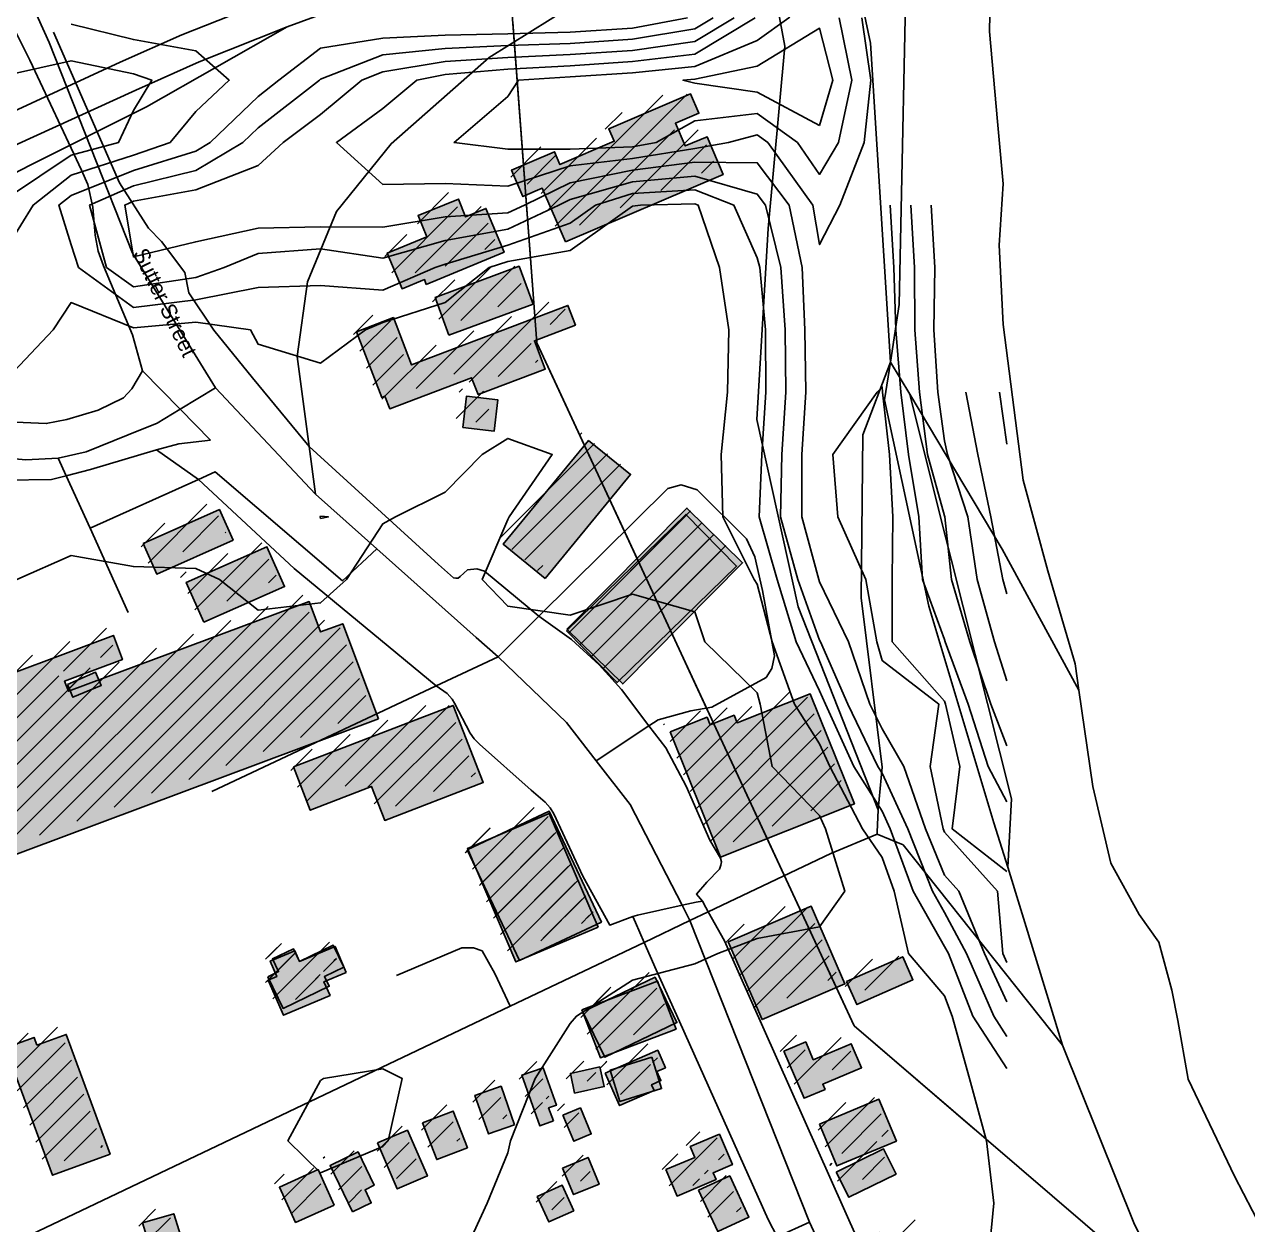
# Model space of a CAD drawing. Extents: x 6576311 to 6728256, y 2029764 to 2237541.
# Drawn here: x 6671656 to 6672833, y 2177105 to 2178259 of the extents above; entities that cross this region are included whole.
import ezdxf

# ---------------------------------------------------------------- set-up
doc = ezdxf.new("R2010")
doc.units = 21
for name, color, linetype in [('BUILDINGS', 9, 'Continuous'), ('CL_LOCAL', 4, 'Continuous'), ('CL_MAJOR', 2, 'Continuous'), ('CL_TRAIL', 6, 'Continuous'), ('CONTOUR_INDEX', 150, 'Continuous'), ('CONTOUR_MAJOR', 92, 'Continuous'), ('PLSS_QQ', 8, 'Continuous'), ('PLSS_QQ_3D', 7, 'Continuous'), ('ROAD_LABELS', 3, 'Continuous')]:
    doc.layers.add(name, color=color, linetype=linetype)

msp = doc.modelspace()

# ---------------------------------------------------------------- hatches: boundary and pattern name
at = {"layer": 'BUILDINGS_HATCH'}
for points in [[(6672176.9, 2178049.9), (6672328.3, 2178114.6), (6672312.9, 2178151), (6672291.9, 2178142.2), (6672282.5, 2178164), (6672305.1, 2178173.5), (6672297.1, 2178192.1), (6672218.4, 2178158.6), (6672223.6, 2178146.6), (6672171.5, 2178124.2), (6672166.3, 2178136.5), (6672125, 2178118.9), (6672135.9, 2178093.4), (6672154.5, 2178101.5)], [(6672042.9, 2178008.9), (6672117.7, 2178039.8), (6672100.2, 2178082), (6672080.6, 2178073.9), (6672073.8, 2178091), (6672035, 2178075.1), (6672043.3, 2178054.8), (6672005.3, 2178039), (6672019.7, 2178004.8), (6672041.2, 2178013.6)], [(6672064.7, 2177960.2), (6672145.7, 2177990), (6672132.2, 2178026.4), (6672051.5, 2177996.5)], [(6671975.9, 2177963.4), (6672000, 2177900.2), (6672003.1, 2177901.6), (6672007.7, 2177889.3), (6672086.4, 2177919.1), (6672092.7, 2177903.1), (6672157.3, 2177927.4), (6672146.9, 2177954.7), (6672186.3, 2177969.8), (6672179.1, 2177988.7), (6672028.8, 2177931.6), (6672011.3, 2177977.1)], [(6672078.1, 2177871.4), (6672108.2, 2177867.9), (6672111.7, 2177898.1), (6672081.7, 2177901.6)], [(6672157.3, 2177726), (6672239.4, 2177826.2), (6672199, 2177858.8), (6672116.9, 2177759)], [(6672178.2, 2177677.4), (6672231.8, 2177624.8), (6672347.1, 2177741.2), (6672293.5, 2177793.8)], [(6671770.6, 2177759.7), (6671783.7, 2177730.3), (6671857.1, 2177763), (6671843.9, 2177792.4)], [(6672177.6, 2177675.9), (6672226.4, 2177626.2), (6672341.3, 2177738.1), (6672292.6, 2177787.8)], [(6671829, 2177684.2), (6671906.6, 2177718.4), (6671889.7, 2177756.6), (6671812.1, 2177722.4)], [(6671997.1, 2177591.3), (6671962.6, 2177682.6), (6671941.1, 2177674.8), (6671930.2, 2177703.9), (6671698.9, 2177617.7), (6671695.1, 2177627.5), (6671750.6, 2177648.2), (6671742, 2177671.4), (6671594.5, 2177616.2), (6671610.3, 2177574.4), (6671614.5, 2177575.8), (6671646.4, 2177491.1), (6671607.3, 2177476.4), (6671617.6, 2177449.5)], [(6671697.7, 2177624.3), (6671702.9, 2177611.9), (6671730.3, 2177623.3), (6671724.9, 2177636)], [(6672277.5, 2177578.5), (6672325.8, 2177458), (6672454.6, 2177509.3), (6672412.1, 2177615.3), (6672341.8, 2177587.4), (6672338.9, 2177594.6), (6672315.9, 2177585.4), (6672313, 2177592.6)], [(6671915.3, 2177545.1), (6671931.3, 2177503.3), (6671990.2, 2177526.1), (6672002.9, 2177493.4), (6672097.7, 2177529.8), (6672068.8, 2177604)], [(6672082.3, 2177465.3), (6672132.4, 2177358.8), (6672211.4, 2177395.7), (6672161.2, 2177502.2)], [(6672208.1, 2177390.8), (6672161.1, 2177500.2), (6672082.4, 2177466.4), (6672129.1, 2177357.3)], [(6672333.3, 2177376.7), (6672365.9, 2177301.9), (6672445.5, 2177336.2), (6672413, 2177411.1)], [(6671890.5, 2177343), (6671905.2, 2177312.6), (6671949.5, 2177333.9), (6671944.9, 2177343.3), (6671963.7, 2177352.4), (6671953.5, 2177373.4), (6671921, 2177357.8), (6671915.1, 2177370.1), (6671894.9, 2177360.3), (6671900.9, 2177348.1)], [(6671965.8, 2177347.2), (6671955.2, 2177372.2), (6671920.9, 2177357.9), (6671916.6, 2177368.1), (6671892.8, 2177358.1), (6671899.1, 2177343.2), (6671890.9, 2177339.9), (6671905.5, 2177306.1), (6671950.3, 2177325.2), (6671944.5, 2177338.3)], [(6672447.1, 2177338.5), (6672457, 2177316.3), (6672510.9, 2177340.2), (6672501.1, 2177362.4)], [(6672192.5, 2177311.4), (6672210.3, 2177265.2), (6672283.1, 2177292.8), (6672265.3, 2177339)], [(6672193.4, 2177309.3), (6672214.5, 2177265.7), (6672283.9, 2177299), (6672262.9, 2177342.6)], [(6671668.3, 2177277.4), (6671665.7, 2177284.7), (6671638.2, 2177274.7), (6671683.3, 2177152.2), (6671738.8, 2177172.5), (6671696.6, 2177287.7)], [(6672386.9, 2177271.5), (6672406.2, 2177226.2), (6672426.4, 2177234.7), (6672424.2, 2177239.7), (6672461.6, 2177255.5), (6672451.6, 2177278.7), (6672415.1, 2177263.2), (6672407.8, 2177280.4)], [(6672215.1, 2177250.4), (6672228.8, 2177219.2), (6672262, 2177233.7), (6672259.6, 2177239.3), (6672268.6, 2177243.2), (6672264.7, 2177252.1), (6672272.9, 2177255.6), (6672265.5, 2177272.4)], [(6672259.9, 2177265.7), (6672219.7, 2177253.2), (6672228.9, 2177223), (6672269.2, 2177235.6)], [(6672165.2, 2177204.5), (6672160.6, 2177216.9), (6672168, 2177219.5), (6672155.3, 2177255.5), (6672134.9, 2177248.5), (6672152.2, 2177199.7)], [(6672185.5, 2177231.2), (6672214.1, 2177237.5), (6672209.8, 2177256.4), (6672181.5, 2177250.1)], [(6672127.8, 2177200.7), (6672114.9, 2177237.8), (6672089.6, 2177229), (6672102.6, 2177191.9)], [(6672174.2, 2177210), (6672184.8, 2177184.9), (6672201.6, 2177191.9), (6672191.2, 2177217)], [(6672421, 2177201.2), (6672437.9, 2177161.1), (6672495.1, 2177185.1), (6672478.2, 2177225.2)], [(6672039.3, 2177202.5), (6672053, 2177167.3), (6672082.5, 2177178.7), (6672068.7, 2177213.9)], [(6671996, 2177183.4), (6672014.9, 2177139), (6672044, 2177151.6), (6672024.8, 2177195.5)], [(6672273.3, 2177157.6), (6672284.1, 2177132.2), (6672321.6, 2177148), (6672318.8, 2177154.6), (6672337.3, 2177162.4), (6672324.8, 2177191.6), (6672296.8, 2177179.7), (6672301.2, 2177169.4)], [(6671971.9, 2177117), (6671990, 2177125.5), (6671984, 2177138.2), (6671992.7, 2177142.6), (6671977.3, 2177174.6), (6671950.4, 2177161.7)], [(6672437.2, 2177155.1), (6672449.2, 2177131), (6672494.7, 2177153.3), (6672482.7, 2177177.5)], [(6672173.9, 2177159), (6672184.5, 2177133.6), (6672209.1, 2177143.5), (6672198.5, 2177169.3)], [(6671954.2, 2177123.5), (6671938.8, 2177157.7), (6671901.7, 2177140.7), (6671917.2, 2177106.9)], [(6672304.8, 2177137.8), (6672323.2, 2177098.1), (6672353.2, 2177111.9), (6672334.8, 2177151.6)], [(6672184.9, 2177117.9), (6672173.7, 2177142.6), (6672149.6, 2177131.6), (6672160.8, 2177107.3)], [(6671814.7, 2177067.9), (6671800, 2177115.2), (6671770, 2177106.3), (6671784.6, 2177058.7)]]:
    msp.add_hatch(color=251, dxfattribs=at).paths.add_polyline_path(points)
at = {"layer": 'BUILDINGS_SHADOW'}
h = msp.add_hatch(dxfattribs=at)
h.set_pattern_fill('ANSI31', scale=5)
h.paths.add_polyline_path([(6672170.1, 2178057.3), (6672321.6, 2178122), (6672306.1, 2178158.4), (6672285.2, 2178149.5), (6672275.7, 2178171.4), (6672298.4, 2178180.9), (6672290.3, 2178199.5), (6672211.6, 2178166), (6672216.8, 2178154), (6672164.7, 2178131.5), (6672159.6, 2178143.9), (6672118.2, 2178126.2), (6672129.1, 2178100.8), (6672147.8, 2178108.9)])
h = msp.add_hatch(dxfattribs=at)
h.set_pattern_fill('ANSI31', scale=5)
h.paths.add_polyline_path([(6672036.2, 2178016.3), (6672110.9, 2178047.2), (6672093.4, 2178089.4), (6672073.9, 2178081.3), (6672067, 2178098.3), (6672028.2, 2178082.5), (6672036.5, 2178062.2), (6671998.6, 2178046.3), (6672012.9, 2178012.2), (6672034.4, 2178021)])
h = msp.add_hatch(dxfattribs=at)
h.set_pattern_fill('ANSI31', scale=5)
h.paths.add_polyline_path([(6672057.9, 2177967.6), (6672138.9, 2177997.4), (6672125.4, 2178033.8), (6672044.7, 2178003.9)])
h = msp.add_hatch(dxfattribs=at)
h.set_pattern_fill('ANSI31', scale=5)
h.paths.add_polyline_path([(6671969.1, 2177970.8), (6671993.2, 2177907.6), (6671996.3, 2177909), (6672000.9, 2177896.7), (6672079.7, 2177926.5), (6672086, 2177910.5), (6672150.5, 2177934.8), (6672140.2, 2177962.1), (6672179.6, 2177977.2), (6672172.4, 2177996.1), (6672022, 2177939), (6672004.5, 2177984.4)])
h = msp.add_hatch(dxfattribs=at)
h.set_pattern_fill('ANSI31', scale=5)
h.paths.add_polyline_path([(6672071.4, 2177878.7), (6672101.4, 2177875.2), (6672105, 2177905.5), (6672074.9, 2177909)])
h = msp.add_hatch(dxfattribs=at)
h.set_pattern_fill('ANSI31', scale=5)
h.paths.add_polyline_path([(6672150.5, 2177733.4), (6672232.6, 2177833.6), (6672192.2, 2177866.2), (6672110.1, 2177766.4)])
h = msp.add_hatch(dxfattribs=at)
h.set_pattern_fill('ANSI31', scale=5)
h.paths.add_polyline_path([(6671763.8, 2177767.1), (6671777, 2177737.6), (6671850.3, 2177770.4), (6671837.1, 2177799.8)])
h = msp.add_hatch(dxfattribs=at)
h.set_pattern_fill('ANSI31', scale=5)
h.paths.add_polyline_path([(6672170.9, 2177683.2), (6672219.6, 2177633.5), (6672334.6, 2177745.5), (6672285.8, 2177795.2)])
h = msp.add_hatch(dxfattribs=at)
h.set_pattern_fill('ANSI31', scale=5)
h.paths.add_polyline_path([(6672171.5, 2177684.8), (6672225.1, 2177632.2), (6672340.3, 2177748.6), (6672286.8, 2177801.2)])
h = msp.add_hatch(dxfattribs=at)
h.set_pattern_fill('ANSI31', scale=5)
h.paths.add_polyline_path([(6671822.3, 2177691.6), (6671899.9, 2177725.8), (6671883, 2177763.9), (6671805.4, 2177729.7)])
h = msp.add_hatch(dxfattribs=at)
h.set_pattern_fill('ANSI31', scale=5)
h.paths.add_polyline_path([(6671990.3, 2177598.7), (6671955.9, 2177690), (6671934.4, 2177682.2), (6671923.5, 2177711.3), (6671692.1, 2177625.1), (6671688.4, 2177634.9), (6671743.9, 2177655.5), (6671735.3, 2177678.8), (6671587.7, 2177623.6), (6671603.5, 2177581.7), (6671607.8, 2177583.2), (6671639.6, 2177498.5), (6671600.5, 2177483.8), (6671610.9, 2177456.9)])
h = msp.add_hatch(dxfattribs=at)
h.set_pattern_fill('ANSI31', scale=5)
h.paths.add_polyline_path([(6671690.9, 2177631.6), (6671696.1, 2177619.3), (6671723.6, 2177630.7), (6671718.1, 2177643.4)])
h = msp.add_hatch(dxfattribs=at)
h.set_pattern_fill('ANSI31', scale=5)
h.paths.add_polyline_path([(6672270.7, 2177585.9), (6672319.1, 2177465.4), (6672447.9, 2177516.7), (6672405.3, 2177622.7), (6672335, 2177594.7), (6672332.1, 2177601.9), (6672309.1, 2177592.8), (6672306.2, 2177600)])
h = msp.add_hatch(dxfattribs=at)
h.set_pattern_fill('ANSI31', scale=5)
h.paths.add_polyline_path([(6671908.5, 2177552.5), (6671924.6, 2177510.6), (6671983.5, 2177533.5), (6671996.1, 2177500.7), (6672091, 2177537.2), (6672062, 2177611.4)])
h = msp.add_hatch(dxfattribs=at)
h.set_pattern_fill('ANSI31', scale=5)
h.paths.add_polyline_path([(6672075.5, 2177472.7), (6672125.7, 2177366.2), (6672204.6, 2177403.1), (6672154.4, 2177509.6)])
h = msp.add_hatch(dxfattribs=at)
h.set_pattern_fill('ANSI31', scale=5)
h.paths.add_polyline_path([(6672201.3, 2177398.2), (6672154.3, 2177507.6), (6672075.6, 2177473.8), (6672122.3, 2177364.7)])
h = msp.add_hatch(dxfattribs=at)
h.set_pattern_fill('ANSI31', scale=5)
h.paths.add_polyline_path([(6672326.6, 2177384.1), (6672359.1, 2177309.2), (6672438.8, 2177343.6), (6672406.2, 2177418.4)])
h = msp.add_hatch(dxfattribs=at)
h.set_pattern_fill('ANSI31', scale=5)
h.paths.add_polyline_path([(6671883.7, 2177350.4), (6671898.5, 2177319.9), (6671942.7, 2177341.3), (6671938.2, 2177350.7), (6671957, 2177359.7), (6671946.7, 2177380.8), (6671914.3, 2177365.2), (6671908.3, 2177377.5), (6671888.2, 2177367.7), (6671894.1, 2177355.4)])
h = msp.add_hatch(dxfattribs=at)
h.set_pattern_fill('ANSI31', scale=5)
h.paths.add_polyline_path([(6671959, 2177354.5), (6671948.4, 2177379.6), (6671914.2, 2177365.3), (6671909.9, 2177375.5), (6671886.1, 2177365.5), (6671892.4, 2177350.6), (6671884.2, 2177347.3), (6671898.8, 2177313.5), (6671943.5, 2177332.6), (6671937.8, 2177345.7)])
h = msp.add_hatch(dxfattribs=at)
h.set_pattern_fill('ANSI31', scale=5)
h.paths.add_polyline_path([(6672440.3, 2177345.9), (6672450.2, 2177323.7), (6672504.2, 2177347.6), (6672494.3, 2177369.8)])
h = msp.add_hatch(dxfattribs=at)
h.set_pattern_fill('ANSI31', scale=5)
h.paths.add_polyline_path([(6672186.7, 2177316.7), (6672207.7, 2177273.1), (6672277.2, 2177306.3), (6672256.1, 2177350)])
h = msp.add_hatch(dxfattribs=at)
h.set_pattern_fill('ANSI31', scale=5)
h.paths.add_polyline_path([(6672185.8, 2177318.7), (6672203.6, 2177272.6), (6672276.3, 2177300.2), (6672258.6, 2177346.4)])
h = msp.add_hatch(dxfattribs=at)
h.set_pattern_fill('ANSI31', scale=5)
h.paths.add_polyline_path([(6671661.5, 2177284.8), (6671658.9, 2177292.1), (6671631.5, 2177282.1), (6671676.5, 2177159.6), (6671732, 2177179.8), (6671689.8, 2177295.1)])
h = msp.add_hatch(dxfattribs=at)
h.set_pattern_fill('ANSI31', scale=5)
h.paths.add_polyline_path([(6672380.1, 2177278.9), (6672399.5, 2177233.5), (6672419.6, 2177242.1), (6672417.5, 2177247.1), (6672454.8, 2177262.8), (6672444.9, 2177286.1), (6672408.4, 2177270.6), (6672401, 2177287.8)])
h = msp.add_hatch(dxfattribs=at)
h.set_pattern_fill('ANSI31', scale=5)
h.paths.add_polyline_path([(6672208.3, 2177257.8), (6672222.1, 2177226.6), (6672255.3, 2177241.1), (6672252.8, 2177246.6), (6672261.9, 2177250.6), (6672258, 2177259.5), (6672266.1, 2177263), (6672258.8, 2177279.8)])
h = msp.add_hatch(dxfattribs=at)
h.set_pattern_fill('ANSI31', scale=5)
h.paths.add_polyline_path([(6672253.2, 2177273.1), (6672213, 2177260.6), (6672222.2, 2177230.4), (6672262.4, 2177242.9)])
h = msp.add_hatch(dxfattribs=at)
h.set_pattern_fill('ANSI31', scale=5)
h.paths.add_polyline_path([(6672158.4, 2177211.9), (6672153.9, 2177224.3), (6672161.2, 2177226.8), (6672148.6, 2177262.8), (6672128.2, 2177255.8), (6672145.4, 2177207.1)])
h = msp.add_hatch(dxfattribs=at)
h.set_pattern_fill('ANSI31', scale=5)
h.paths.add_polyline_path([(6672178.8, 2177238.6), (6672207.4, 2177244.9), (6672203, 2177263.8), (6672174.7, 2177257.5)])
h = msp.add_hatch(dxfattribs=at)
h.set_pattern_fill('ANSI31', scale=5)
h.paths.add_polyline_path([(6672121, 2177208.1), (6672108.1, 2177245.2), (6672082.9, 2177236.3), (6672095.8, 2177199.2)])
h = msp.add_hatch(dxfattribs=at)
h.set_pattern_fill('ANSI31', scale=5)
h.paths.add_polyline_path([(6672414.2, 2177208.6), (6672431.1, 2177168.5), (6672488.4, 2177192.4), (6672471.5, 2177232.5)])
h = msp.add_hatch(dxfattribs=at)
h.set_pattern_fill('ANSI31', scale=5)
h.paths.add_polyline_path([(6672032.5, 2177209.9), (6672046.3, 2177174.6), (6672075.7, 2177186.1), (6672062, 2177221.3)])
h = msp.add_hatch(dxfattribs=at)
h.set_pattern_fill('ANSI31', scale=5)
h.paths.add_polyline_path([(6672167.5, 2177217.4), (6672178.1, 2177192.3), (6672194.8, 2177199.3), (6672184.5, 2177224.4)])
h = msp.add_hatch(dxfattribs=at)
h.set_pattern_fill('ANSI31', scale=5)
h.paths.add_polyline_path([(6671989.2, 2177190.8), (6672008.1, 2177146.4), (6672037.3, 2177158.9), (6672018.1, 2177202.9)])
h = msp.add_hatch(dxfattribs=at)
h.set_pattern_fill('ANSI31', scale=5)
h.paths.add_polyline_path([(6672266.5, 2177165), (6672277.4, 2177139.6), (6672314.9, 2177155.4), (6672312.1, 2177162), (6672330.5, 2177169.8), (6672318.1, 2177199), (6672290, 2177187.1), (6672294.5, 2177176.8)])
h = msp.add_hatch(dxfattribs=at)
h.set_pattern_fill('ANSI31', scale=5)
h.paths.add_polyline_path([(6671965.1, 2177124.4), (6671983.2, 2177132.8), (6671977.2, 2177145.6), (6671986, 2177150), (6671970.5, 2177182), (6671943.6, 2177169.1)])
h = msp.add_hatch(dxfattribs=at)
h.set_pattern_fill('ANSI31', scale=5)
h.paths.add_polyline_path([(6672430.5, 2177162.5), (6672442.4, 2177138.4), (6672487.9, 2177160.7), (6672476, 2177184.9)])
h = msp.add_hatch(dxfattribs=at)
h.set_pattern_fill('ANSI31', scale=5)
h.paths.add_polyline_path([(6672167.2, 2177166.4), (6672177.8, 2177141), (6672202.4, 2177150.9), (6672191.8, 2177176.7)])
h = msp.add_hatch(dxfattribs=at)
h.set_pattern_fill('ANSI31', scale=5)
h.paths.add_polyline_path([(6671947.5, 2177130.9), (6671932, 2177165), (6671894.9, 2177148.1), (6671910.4, 2177114.3)])
h = msp.add_hatch(dxfattribs=at)
h.set_pattern_fill('ANSI31', scale=5)
h.paths.add_polyline_path([(6672298.1, 2177145.2), (6672316.5, 2177105.5), (6672346.5, 2177119.3), (6672328.1, 2177158.9)])
h = msp.add_hatch(dxfattribs=at)
h.set_pattern_fill('ANSI31', scale=5)
h.paths.add_polyline_path([(6672178.1, 2177125.3), (6672166.9, 2177150), (6672142.9, 2177139), (6672154, 2177114.6)])
h = msp.add_hatch(dxfattribs=at)
h.set_pattern_fill('ANSI31', scale=5)
h.paths.add_polyline_path([(6671807.9, 2177075.3), (6671793.2, 2177122.6), (6671763.2, 2177113.7), (6671777.9, 2177066)])
h = msp.add_hatch(dxfattribs=at)
h.set_pattern_fill('ANSI31', scale=5)
h.paths.add_polyline_path([(6672465.5, 2177091.7), (6672476.2, 2177066.4), (6672523.1, 2177086.1), (6672512.3, 2177111.5)])

# ---------------------------------------------------------------- linework, layer by layer
at = {"layer": 'BUILDINGS'}
for points in [[(6672176.9, 2178049.9), (6672328.3, 2178114.6), (6672312.9, 2178151), (6672291.9, 2178142.2), (6672282.5, 2178164), (6672305.1, 2178173.5), (6672297.1, 2178192.1), (6672218.4, 2178158.6), (6672223.6, 2178146.6), (6672171.5, 2178124.2), (6672166.3, 2178136.5), (6672125, 2178118.9), (6672135.9, 2178093.4), (6672154.5, 2178101.5), (6672176.9, 2178049.9)], [(6672042.9, 2178008.9), (6672117.7, 2178039.8), (6672100.2, 2178082), (6672080.6, 2178073.9), (6672073.8, 2178091), (6672035, 2178075.1), (6672043.3, 2178054.8), (6672005.3, 2178039), (6672019.7, 2178004.8), (6672041.2, 2178013.6), (6672042.9, 2178008.9)], [(6672064.7, 2177960.2), (6672145.7, 2177990), (6672132.2, 2178026.4), (6672051.5, 2177996.5), (6672064.7, 2177960.2)], [(6671975.9, 2177963.4), (6672000, 2177900.2), (6672003.1, 2177901.6), (6672007.7, 2177889.3), (6672086.4, 2177919.1), (6672092.7, 2177903.1), (6672157.3, 2177927.4), (6672146.9, 2177954.7), (6672186.3, 2177969.8), (6672179.1, 2177988.7), (6672028.8, 2177931.6), (6672011.3, 2177977.1), (6671975.9, 2177963.4)], [(6672078.1, 2177871.4), (6672108.2, 2177867.9), (6672111.7, 2177898.1), (6672081.7, 2177901.6), (6672078.1, 2177871.4)], [(6672157.3, 2177726), (6672239.4, 2177826.2), (6672199, 2177858.8), (6672116.9, 2177759), (6672157.3, 2177726)], [(6672178.2, 2177677.4), (6672231.8, 2177624.8), (6672347.1, 2177741.2), (6672293.5, 2177793.8), (6672178.2, 2177677.4)], [(6671770.6, 2177759.7), (6671783.7, 2177730.3), (6671857.1, 2177763), (6671843.9, 2177792.4), (6671770.6, 2177759.7)], [(6672177.6, 2177675.9), (6672226.4, 2177626.2), (6672341.3, 2177738.1), (6672292.6, 2177787.8), (6672177.6, 2177675.9)], [(6671829, 2177684.2), (6671906.6, 2177718.4), (6671889.7, 2177756.6), (6671812.1, 2177722.4), (6671829, 2177684.2)], [(6671997.1, 2177591.3), (6671962.6, 2177682.6), (6671941.1, 2177674.8), (6671930.2, 2177703.9), (6671698.9, 2177617.7), (6671695.1, 2177627.5), (6671750.6, 2177648.2), (6671742, 2177671.4), (6671594.5, 2177616.2), (6671610.3, 2177574.4), (6671614.5, 2177575.8), (6671646.4, 2177491.1), (6671607.3, 2177476.4), (6671617.6, 2177449.5), (6671997.1, 2177591.3)], [(6671697.7, 2177624.3), (6671702.9, 2177611.9), (6671730.3, 2177623.3), (6671724.9, 2177636), (6671697.7, 2177624.3)], [(6672277.5, 2177578.5), (6672325.8, 2177458), (6672454.6, 2177509.3), (6672412.1, 2177615.3), (6672341.8, 2177587.4), (6672338.9, 2177594.6), (6672315.9, 2177585.4), (6672313, 2177592.6), (6672277.5, 2177578.5)], [(6671915.3, 2177545.1), (6671931.3, 2177503.3), (6671990.2, 2177526.1), (6672002.9, 2177493.4), (6672097.7, 2177529.8), (6672068.8, 2177604), (6671915.3, 2177545.1)], [(6672082.3, 2177465.3), (6672132.4, 2177358.8), (6672211.4, 2177395.7), (6672161.2, 2177502.2), (6672082.3, 2177465.3)], [(6672208.1, 2177390.8), (6672161.1, 2177500.2), (6672082.4, 2177466.4), (6672129.1, 2177357.3), (6672208.1, 2177390.8)], [(6672333.3, 2177376.7), (6672365.9, 2177301.9), (6672445.5, 2177336.2), (6672413, 2177411.1), (6672333.3, 2177376.7)], [(6671890.5, 2177343), (6671905.2, 2177312.6), (6671949.5, 2177333.9), (6671944.9, 2177343.3), (6671963.7, 2177352.4), (6671953.5, 2177373.4), (6671921, 2177357.8), (6671915.1, 2177370.1), (6671894.9, 2177360.3), (6671900.9, 2177348.1), (6671890.5, 2177343)], [(6671965.8, 2177347.2), (6671955.2, 2177372.2), (6671920.9, 2177357.9), (6671916.6, 2177368.1), (6671892.8, 2177358.1), (6671899.1, 2177343.2), (6671890.9, 2177339.9), (6671905.5, 2177306.1), (6671950.3, 2177325.2), (6671944.5, 2177338.3), (6671965.8, 2177347.2)], [(6672447.1, 2177338.5), (6672457, 2177316.3), (6672510.9, 2177340.2), (6672501.1, 2177362.4), (6672447.1, 2177338.5)], [(6672192.5, 2177311.4), (6672210.3, 2177265.2), (6672283.1, 2177292.8), (6672265.3, 2177339), (6672192.5, 2177311.4)], [(6672193.4, 2177309.3), (6672214.5, 2177265.7), (6672283.9, 2177299), (6672262.9, 2177342.6), (6672193.4, 2177309.3)], [(6671668.3, 2177277.4), (6671665.7, 2177284.7), (6671638.2, 2177274.7), (6671683.3, 2177152.2), (6671738.8, 2177172.5), (6671696.6, 2177287.7), (6671668.3, 2177277.4)], [(6672386.9, 2177271.5), (6672406.2, 2177226.2), (6672426.4, 2177234.7), (6672424.2, 2177239.7), (6672461.6, 2177255.5), (6672451.6, 2177278.7), (6672415.1, 2177263.2), (6672407.8, 2177280.4), (6672386.9, 2177271.5)], [(6672215.1, 2177250.4), (6672228.8, 2177219.2), (6672262, 2177233.7), (6672259.6, 2177239.3), (6672268.6, 2177243.2), (6672264.7, 2177252.1), (6672272.9, 2177255.6), (6672265.5, 2177272.4), (6672215.1, 2177250.4)], [(6672259.9, 2177265.7), (6672219.7, 2177253.2), (6672228.9, 2177223), (6672269.2, 2177235.6), (6672259.9, 2177265.7)], [(6672165.2, 2177204.5), (6672160.6, 2177216.9), (6672168, 2177219.5), (6672155.3, 2177255.5), (6672134.9, 2177248.5), (6672152.2, 2177199.7), (6672165.2, 2177204.5)], [(6672185.5, 2177231.2), (6672214.1, 2177237.5), (6672209.8, 2177256.4), (6672181.5, 2177250.1), (6672185.5, 2177231.2)], [(6672127.8, 2177200.7), (6672114.9, 2177237.8), (6672089.6, 2177229), (6672102.6, 2177191.9), (6672127.8, 2177200.7)], [(6672174.2, 2177210), (6672184.8, 2177184.9), (6672201.6, 2177191.9), (6672191.2, 2177217), (6672174.2, 2177210)], [(6672421, 2177201.2), (6672437.9, 2177161.1), (6672495.1, 2177185.1), (6672478.2, 2177225.2), (6672421, 2177201.2)], [(6672039.3, 2177202.5), (6672053, 2177167.3), (6672082.5, 2177178.7), (6672068.7, 2177213.9), (6672039.3, 2177202.5)], [(6671996, 2177183.4), (6672014.9, 2177139), (6672044, 2177151.6), (6672024.8, 2177195.5), (6671996, 2177183.4)], [(6672273.3, 2177157.6), (6672284.1, 2177132.2), (6672321.6, 2177148), (6672318.8, 2177154.6), (6672337.3, 2177162.4), (6672324.8, 2177191.6), (6672296.8, 2177179.7), (6672301.2, 2177169.4), (6672273.3, 2177157.6)], [(6671971.9, 2177117), (6671990, 2177125.5), (6671984, 2177138.2), (6671992.7, 2177142.6), (6671977.3, 2177174.6), (6671950.4, 2177161.7), (6671971.9, 2177117)], [(6672437.2, 2177155.1), (6672449.2, 2177131), (6672494.7, 2177153.3), (6672482.7, 2177177.5), (6672437.2, 2177155.1)], [(6672173.9, 2177159), (6672184.5, 2177133.6), (6672209.1, 2177143.5), (6672198.5, 2177169.3), (6672173.9, 2177159)], [(6671954.2, 2177123.5), (6671938.8, 2177157.7), (6671901.7, 2177140.7), (6671917.2, 2177106.9), (6671954.2, 2177123.5)], [(6672304.8, 2177137.8), (6672323.2, 2177098.1), (6672353.2, 2177111.9), (6672334.8, 2177151.6), (6672304.8, 2177137.8)], [(6672184.9, 2177117.9), (6672173.7, 2177142.6), (6672149.6, 2177131.6), (6672160.8, 2177107.3), (6672184.9, 2177117.9)], [(6671814.7, 2177067.9), (6671800, 2177115.2), (6671770, 2177106.3), (6671784.6, 2177058.7), (6671814.7, 2177067.9)]]:
    msp.add_lwpolyline(points, close=True, dxfattribs=at)
at = {"layer": 'CL_LOCAL'}
for points in [[(6671689, 2177841.7), (6671696.7, 2177824.8), (6671719.6, 2177774.4), (6671756.3, 2177693.5)], [(6671719.6, 2177774.4), (6671823.7, 2177821.4), (6671839.8, 2177828.6), (6671962.2, 2177724), (6671995.2, 2177754.8)], [(6672111.9, 2177650.9), (6672151.2, 2177689.9), (6672275.2, 2177812.8), (6672288, 2177816.1), (6672303.5, 2177811.4), (6672350.8, 2177764.1), (6672358.9, 2177746.9)], [(6672358.9, 2177746.9), (6672366.4, 2177714.7), (6672377.7, 2177651.8), (6672375.2, 2177639.7), (6672369.7, 2177630.9), (6672317.6, 2177602.5), (6672297.4, 2177598.7), (6672265.8, 2177590.2), (6672256.9, 2177584.3), (6672206.3, 2177550.8)], [(6672111.9, 2177650.9), (6672052.4, 2177622.9), (6671836.7, 2177521.1)], [(6672432.1, 2177461.5), (6672314.1, 2177405.5), (6672296.5, 2177397.1), (6672252.5, 2177376.1), (6672123.6, 2177314.8), (6671291.2, 2176918.3), (6671057.8, 2176809), (6671026.8, 2176794.3), (6670893.4, 2176731), (6670877.7, 2176723.5), (6670841.5, 2176706.8), (6670648.5, 2176617.9), (6670449.1, 2176536.5), (6670437.9, 2176531.9), (6670416.9, 2176523.3)], [(6672123.6, 2177314.8), (6672108.7, 2177346.3), (6672096.6, 2177368), (6672088.4, 2177370.9), (6672077, 2177370.8), (6672014.3, 2177344.3)], [(6672411.4, 2177107.1), (6672380.3, 2177092.9), (6671688.2, 2176767.8), (6671518, 2176686.8), (6671398.8, 2176630), (6671389.9, 2176625.7), (6671255.1, 2176561.6), (6671139.7, 2176510.7), (6671002.3, 2176441.7), (6670984.3, 2176432.6)]]:
    msp.add_lwpolyline(points, dxfattribs=at)
at = {"layer": 'CL_MAJOR'}
for points in [[(6671680.3, 2178241.7), (6671628.7, 2178355.4), (6671581.9, 2178439.7)], [(6672399.3, 2178423.4), (6672197.3, 2178376.3), (6672101, 2178351.5), (6672029, 2178330.1), (6671964.2, 2178308.4), (6671890, 2178281.5), (6671807.9, 2178249.1), (6671748.6, 2178222.7)], [(6671763.6, 2178195.7), (6671824.4, 2178222.9), (6671909.2, 2178256.6), (6671971.4, 2178279.4), (6672026.4, 2178298), (6672083.5, 2178315.5), (6672132.4, 2178329.1), (6672198.6, 2178346.7), (6672387.5, 2178393.4)], [(6671773.7, 2178179.8), (6671909.2, 2178256.6)], [(6671840.3, 2177909.6), (6671760.5, 2178039.1), (6671680.3, 2178241.7)], [(6671748.6, 2178222.7), (6671633.3, 2178169.5)], [(6671647, 2178142.7), (6671763.6, 2178195.7)], [(6671662.5, 2178123.8), (6671773.7, 2178179.8)], [(6671491.1, 2178034.2), (6671583.1, 2178082.9), (6671662.5, 2178123.8)], [(6671840.3, 2177909.6), (6671806.1, 2177888.9), (6671784, 2177875.6), (6671756.2, 2177864.3), (6671715.8, 2177848), (6671689, 2177841.7), (6671657.8, 2177840.1), (6671625.5, 2177843.1), (6671597.8, 2177854.4), (6671575.9, 2177872.1), (6671558.8, 2177892.8), (6671541.2, 2177926)], [(6672296.5, 2177397.1), (6672288.9, 2177411.8), (6672239, 2177508.8), (6672206.3, 2177550.8), (6672177.7, 2177587.7), (6672111.9, 2177650.9), (6672090.9, 2177669.3), (6671995.2, 2177754.8), (6671936.3, 2177807.3), (6671840.3, 2177909.6)], [(6672453.5, 2177016.1), (6672411.4, 2177107.1), (6672296.5, 2177397.1)]]:
    msp.add_lwpolyline(points, dxfattribs=at)
at = {"layer": 'CL_TRAIL'}
for points in [[(6672489.4, 2177934.2), (6672497.8, 2177989.5), (6672505.8, 2178372.2), (6672501.7, 2178584.2), (6672489.8, 2178727.6), (6672478.5, 2178789.4), (6672464.2, 2178848.4), (6672460.1, 2178873.3)], [(6672872.2, 2177051.2), (6672820.2, 2177151.3), (6672775.7, 2177244.7), (6672765.8, 2177301), (6672760, 2177330.3), (6672747.4, 2177376.5), (6672728.6, 2177402.9), (6672701.2, 2177452.4), (6672683.9, 2177526.1), (6672670.6, 2177618.8), (6672667, 2177643.9), (6672640.6, 2177733.4), (6672617, 2177820.7), (6672597.7, 2177970.5), (6672594, 2178046.6), (6672597.7, 2178105.8), (6672592.3, 2178165.5), (6672584.6, 2178252.3), (6672586, 2178317.1), (6672591.3, 2178396), (6672582.3, 2178520), (6672572.4, 2178586.5), (6672571.4, 2178675.7)], [(6671936.3, 2177807.3), (6671930.2, 2177852.9), (6671918.7, 2177939.6), (6671928.7, 2178011.4), (6671956.5, 2178079.1), (6672009, 2178144.2), (6672103.3, 2178227.2), (6672259.9, 2178324.9), (6672387.5, 2178393.4)], [(6672440.8, 2178378.7), (6672470.1, 2178241), (6672489.4, 2177934.2)], [(6672477.6, 2177503.7), (6672400.7, 2177698.7), (6672360.7, 2177879), (6672371.7, 2178062.7), (6672387.7, 2178238), (6672375, 2178307.4)], [(6671634.7, 2178278.6), (6671661.5, 2178224.6), (6671711.3, 2178118.7), (6671717.4, 2178105.1), (6671722.1, 2178083.3), (6671724.3, 2178056.3), (6671727.4, 2178040.9), (6671732.4, 2178026.8), (6671760.4, 2177960.6), (6671770, 2177925.7), (6671759.7, 2177908.5), (6671751.8, 2177899.8), (6671727.4, 2177888.1), (6671697.3, 2177878.9), (6671677.4, 2177875.1), (6671647.9, 2177876.4)], [(6672308.5, 2177415.7), (6672302.8, 2177422.6), (6672312.6, 2177433.9), (6672324.8, 2177446.6), (6672326.3, 2177450.4), (6672326.9, 2177453.5), (6672325.8, 2177457), (6672315.7, 2177474.6), (6672292.9, 2177526.4), (6672273.4, 2177563.3), (6672256.9, 2177584.3), (6672230.6, 2177619.2), (6672209.3, 2177643), (6672182.5, 2177667.6), (6672151.2, 2177689.9), (6672098.9, 2177733.2), (6672091.4, 2177735.5), (6672082.6, 2177734.4), (6672075.6, 2177728), (6672073.6, 2177726.4), (6672071.4, 2177726.3), (6672069.2, 2177726.6), (6672054.7, 2177739.5), (6671930.2, 2177852.9), (6671875.7, 2177919), (6671838.6, 2177964.9), (6671814.6, 2178001), (6671810.6, 2178020.5), (6671788.2, 2178050.1), (6671775.6, 2178062.9), (6671747.8, 2178106.7), (6671684.3, 2178251.6)], [(6671474.2, 2177968.4), (6671482.2, 2177964.9), (6671493, 2177956.9), (6671500.4, 2177940.9), (6671515.5, 2177912.2), (6671535, 2177879.1), (6671561.5, 2177853.3), (6671589.3, 2177837.2), (6671597.8, 2177832.4), (6671638.4, 2177820.7), (6671682.4, 2177821.2), (6671696.7, 2177824.8), (6671720, 2177830.9), (6671783.5, 2177849.7), (6671804.8, 2177855.6), (6671835.3, 2177859.2)], [(6671835.3, 2177859.2), (6671806.1, 2177888.9), (6671770, 2177925.7)], [(6672489.4, 2177934.2), (6672462.9, 2177864.2), (6672461, 2177707.6), (6672481.5, 2177544.6), (6672477.6, 2177503.7), (6672476.6, 2177482.3), (6672476.5, 2177480.1), (6672432.1, 2177461.5)], [(6672824.6, 2176930.9), (6672807.8, 2176952.7), (6672793.7, 2176971.1), (6672779.1, 2176996.5), (6672723.9, 2177104.7), (6672654.9, 2177277.4), (6672602.1, 2177448.4), (6672588.9, 2177491.1), (6672526.3, 2177699.5), (6672483.7, 2177898), (6672489.4, 2177934.2)], [(6672602.1, 2177448.4), (6672605.7, 2177514.1), (6672547.8, 2177744.6), (6672536.9, 2177787.6), (6672507.8, 2177903.3), (6672489.4, 2177934.2)], [(6672670.6, 2177618.8), (6672596.8, 2177754.2), (6672507.8, 2177903.3)], [(6672241.4, 2177401.1), (6672219.3, 2177392.8), (6672193.6, 2177439.8), (6672165.5, 2177499.7), (6672161.9, 2177505.6), (6672157.2, 2177510.9), (6672143.8, 2177522.4), (6672094.2, 2177566.9), (6672089.1, 2177571.8), (6672085, 2177577.5), (6672070.1, 2177606.3), (6672067.9, 2177610.2), (6672062.9, 2177615.6), (6672052.4, 2177622.9), (6671915.8, 2177735.8), (6671823.7, 2177821.4), (6671783.5, 2177849.7)], [(6672476.5, 2177480.1), (6672501.4, 2177469.9), (6672654.9, 2177277.4)], [(6672246.1, 2177402.3), (6672288.9, 2177411.8), (6672302.6, 2177414.9)], [(6672302.6, 2177414.9), (6672308.5, 2177415.7), (6672311.8, 2177409.8)], [(6672311.8, 2177409.8), (6672314.1, 2177405.5), (6672329.7, 2177377.7)], [(6672244.1, 2177395.4), (6672241.4, 2177401.1), (6672246.1, 2177402.3)], [(6672264, 2177349.7), (6672252.5, 2177376.1), (6672244.1, 2177395.4)], [(6672329.7, 2177377.7), (6672546.7, 2176890.8)], [(6672371.7, 2177109.5), (6672286.3, 2177300.2), (6672264, 2177349.7)], [(6672386.7, 2177080.6), (6672380.3, 2177092.9), (6672371.7, 2177109.5)]]:
    msp.add_lwpolyline(points, dxfattribs=at)
at = {"layer": 'CONTOUR_INDEX'}
for points, elevation in [([(6672601.2, 2177285.7), (6672588.6, 2177305.3), (6672562.5, 2177365.3), (6672541.2, 2177404.9), (6672529.7, 2177425.3), (6672506.1, 2177485.3), (6672481.2, 2177539), (6672477.3, 2177545.3), (6672448.2, 2177605.3), (6672422, 2177665.3), (6672421.2, 2177666.9), (6672400.3, 2177725.3), (6672383.7, 2177785.3), (6672384.8, 2177845.3), (6672388.6, 2177905.3), (6672388.1, 2177965.3), (6672384, 2178025.3), (6672369.1, 2178085.3), (6672361.2, 2178095.7), (6672301.2, 2178113.2), (6672241.2, 2178107.6), (6672181.2, 2178090.7), (6672170.3, 2178085.3), (6672121.2, 2178062.2), (6672061.2, 2178051.3), (6672001.2, 2178034.1), (6671941.2, 2178043.1), (6671881.2, 2178038.6), (6671848.4, 2178025.3), (6671821.2, 2178015.6), (6671761.2, 2178006.6), (6671735.5, 2178025.3), (6671719.1, 2178085.3), (6671761.2, 2178103.8), (6671821.2, 2178118.6), (6671866.5, 2178145.3), (6671881.2, 2178159.5), (6671940.1, 2178205.3), (6671941.2, 2178206.2), (6672001.2, 2178229.6), (6672061.2, 2178235.9), (6672121.2, 2178238.6), (6672181.2, 2178240.7), (6672241.2, 2178244.7), (6672301.2, 2178254.7), (6672318.9, 2178265.3)], 70), ([(6672359.1, 2178265.3), (6672301.2, 2178230.5), (6672241.2, 2178223.3), (6672181.2, 2178219.3), (6672121.2, 2178215.9), (6672061.2, 2178210.7), (6672033.8, 2178205.3), (6672001.2, 2178178.2), (6671956.4, 2178145.3), (6672001.2, 2178104.9), (6672061.2, 2178105.9), (6672121.2, 2178103.5), (6672181.2, 2178122.9), (6672241.2, 2178130.1), (6672301.2, 2178139.8), (6672333.4, 2178145.3), (6672361.2, 2178152.7), (6672371.5, 2178145.3), (6672414.8, 2178085.3), (6672421.2, 2178047.3), (6672440.6, 2178085.3), (6672463.9, 2178145.3), (6672470.6, 2178205.3), (6672461.7, 2178265.3)], 80), ([(6671701.2, 2178259.2), (6671761.2, 2178244.4), (6671821.2, 2178233.6), (6671853.4, 2178205.3), (6671821.2, 2178175.4), (6671796.5, 2178145.3), (6671761.2, 2178133.4), (6671701.2, 2178113.9), (6671664.9, 2178085.3), (6671641.2, 2178046.8)], 60), ([(6672421.2, 2178161.8), (6672361.2, 2178193.8), (6672301.2, 2178202.5), (6672289.7, 2178205.3), (6672301.2, 2178206.3), (6672361.2, 2178219), (6672421.2, 2178255.3), (6672433.8, 2178205.3), (6672421.2, 2178161.8)], 90), ([(6671641.2, 2177919.6), (6671683.9, 2177965.3), (6671701.2, 2177991.5), (6671761.2, 2177967.2), (6671821.2, 2177972.5), (6671873.7, 2177965.3), (6671881.2, 2177951.5), (6671941.2, 2177933.3), (6671984.3, 2177965.3), (6672001.2, 2177972.4), (6672061.2, 2177991.7), (6672103.5, 2178025.3), (6672121.2, 2178031), (6672181.2, 2178041.7), (6672241.2, 2178084.2), (6672249, 2178085.3), (6672301.2, 2178086.6), (6672304.5, 2178085.3), (6672324.9, 2178025.3), (6672334, 2177965.3), (6672332.7, 2177905.3), (6672326.4, 2177845.3), (6672328, 2177785.3), (6672358.1, 2177725.3), (6672361.2, 2177720.8), (6672375.4, 2177665.3), (6672397, 2177605.3), (6672421.2, 2177567), (6672430.9, 2177545.3), (6672462.4, 2177485.3), (6672481.2, 2177457.9), (6672492.9, 2177425.3), (6672506.8, 2177365.3), (6672541.2, 2177324.7), (6672548.7, 2177305.3), (6672565.3, 2177245.3), (6672581.7, 2177185.3), (6672588.8, 2177125.3), (6672583, 2177065.3)], 60), ([(6672508.9, 2178085.3), (6672512.3, 2178025.3), (6672512.7, 2177965.3), (6672517.1, 2177905.3), (6672524.9, 2177845.3), (6672541.2, 2177786.4), (6672541.6, 2177785.3), (6672548, 2177725.3), (6672565.6, 2177665.3), (6672585.9, 2177605.3), (6672601.2, 2177565.2)], 70), ([(6672601.2, 2177356.9), (6672597.4, 2177365.3), (6672592.4, 2177425.3), (6672541.2, 2177482.3), (6672540, 2177485.3), (6672527.5, 2177545.3), (6672535.7, 2177605.3), (6672481.2, 2177647.4), (6672476.1, 2177665.3), (6672465.7, 2177725.3), (6672438.6, 2177785.3), (6672433.8, 2177845.3), (6672476.5, 2177905.3), (6672481.2, 2177910.5), (6672481.7, 2177905.3), (6672488.3, 2177845.3), (6672491.7, 2177785.3), (6672491, 2177725.3), (6672491.1, 2177665.3), (6672541.2, 2177608), (6672542.2, 2177605.3), (6672556.1, 2177545.3), (6672548.7, 2177485.3), (6672601.2, 2177444.4)], 80), ([(6672561.8, 2177905.3), (6672573.4, 2177845.3), (6672585.8, 2177785.3), (6672597.5, 2177725.3), (6672601.2, 2177711.5)], 60)]:
    msp.add_lwpolyline(points, dxfattribs=dict(at, elevation=elevation))
at = {"layer": 'CONTOUR_MAJOR'}
for points, elevation in [([(6672440, 2178265.3), (6672452.2, 2178205.3), (6672439.4, 2178145.3), (6672421.2, 2178114.8), (6672400, 2178145.3), (6672361.2, 2178173.2), (6672301.2, 2178166.4), (6672263.9, 2178145.3), (6672241.2, 2178141.3), (6672181.2, 2178139), (6672121.2, 2178138.9), (6672069.7, 2178145.3), (6672121.2, 2178189.7), (6672131.5, 2178205.3), (6672181.2, 2178208.6), (6672241.2, 2178212.5), (6672301.2, 2178218.4), (6672361.2, 2178243.5), (6672391.7, 2178265.3), (6672421.2, 2178314.2)], 85), ([(6672294.2, 2178265.3), (6672241.2, 2178255.4), (6672181.2, 2178251.4), (6672121.2, 2178250), (6672061.2, 2178248.5), (6672001.2, 2178245.8), (6671941.2, 2178236.2), (6671901.2, 2178205.3), (6671881.2, 2178189.8), (6671834.9, 2178145.3), (6671821.2, 2178137.2), (6671761.2, 2178118.6), (6671701.2, 2178094.5), (6671689.6, 2178085.3), (6671701.2, 2178047), (6671708.5, 2178025.3), (6671761.2, 2177986.9), (6671821.2, 2177994.1), (6671881.2, 2178005.9), (6671941.2, 2178008), (6672001.2, 2178003.4), (6672051.3, 2178025.3), (6672061.2, 2178028.5), (6672121.2, 2178046.6), (6672181.2, 2178067.8), (6672205.5, 2178085.3), (6672241.2, 2178096.4), (6672301.2, 2178099.9), (6672338.8, 2178085.3), (6672361.2, 2178034.5), (6672363.6, 2178025.3), (6672369.2, 2177965.3), (6672369.4, 2177905.3), (6672365.6, 2177845.3), (6672363.2, 2177785.3), (6672380.3, 2177725.3), (6672398.7, 2177665.3), (6672421.2, 2177618.2), (6672426.9, 2177605.3), (6672454.1, 2177545.3), (6672481.2, 2177502.4), (6672489.2, 2177485.3), (6672511.3, 2177425.3), (6672541.2, 2177372.3), (6672545, 2177365.3), (6672568.6, 2177305.3), (6672601.2, 2177254.8)], 65), ([(6672339, 2178265.3), (6672301.2, 2178242.6), (6672241.2, 2178234), (6672181.2, 2178230), (6672121.2, 2178227.3), (6672061.2, 2178223.3), (6672001.2, 2178213.4), (6671980.9, 2178205.3), (6671941.2, 2178172.3), (6671905.3, 2178145.3), (6671881.2, 2178123.3), (6671821.2, 2178100), (6671761.2, 2178089), (6671752.9, 2178085.3), (6671761.2, 2178035.4), (6671821.2, 2178050), (6671881.2, 2178063), (6671941.2, 2178064.4), (6672001.2, 2178064.1), (6672061.2, 2178074.1), (6672121.2, 2178077.8), (6672137.2, 2178085.3), (6672181.2, 2178106.8), (6672241.2, 2178118.8), (6672301.2, 2178126.5), (6672361.2, 2178125.9), (6672391.9, 2178085.3), (6672404.3, 2178025.3), (6672406.9, 2177965.3), (6672407.9, 2177905.3), (6672404, 2177845.3), (6672404.2, 2177785.3), (6672420.4, 2177725.3), (6672421.2, 2177722.8), (6672449, 2177665.3), (6672469.5, 2177605.3), (6672481.2, 2177581.4), (6672502.2, 2177545.3), (6672523.1, 2177485.3), (6672541.2, 2177440.8), (6672555.1, 2177425.3), (6672579.9, 2177365.3), (6672601.2, 2177319.1)], 75), ([(6671641.2, 2178210.4), (6671701.2, 2178224), (6671761.2, 2178211.4), (6671779, 2178205.3), (6671761.2, 2178176.1), (6671746.9, 2178145.3), (6671701.2, 2178133.3), (6671641.2, 2178092.9)], 55), ([(6672489.2, 2178085.3), (6672492.5, 2178025.3), (6672494.5, 2177965.3), (6672499.4, 2177905.3), (6672506.6, 2177845.3), (6672516.7, 2177785.3), (6672520.1, 2177725.3), (6672541.2, 2177667.4), (6672541.9, 2177665.3), (6672564.1, 2177605.3), (6672583.4, 2177545.3), (6672601.2, 2177511.2)], 75), ([(6672528.6, 2178085.3), (6672532.1, 2178025.3), (6672531, 2177965.3), (6672534.8, 2177905.3), (6672541.2, 2177858.6), (6672544.3, 2177845.3), (6672563.7, 2177785.3), (6672572.8, 2177725.3), (6672589.4, 2177665.3), (6672601.2, 2177627.8)], 65), ([(6672594.1, 2177905.3), (6672601.2, 2177855.2)], 55), ([(6671649.1, 2177725.3), (6671701.2, 2177748.1), (6671761.2, 2177737.6), (6671821.2, 2177735.7), (6671844, 2177725.3), (6671881.2, 2177695.6), (6671941.2, 2177702.7), (6671966.3, 2177725.3), (6672001.2, 2177778.7), (6672013.2, 2177785.3), (6672061.2, 2177809), (6672096.6, 2177845.3), (6672121.2, 2177860.8), (6672164.1, 2177845.3), (6672122.6, 2177785.3), (6672121.2, 2177783), (6672096.7, 2177725.3), (6672121.2, 2177699.4), (6672181.2, 2177690.7), (6672241.2, 2177711.2), (6672301.2, 2177694.1), (6672310.8, 2177665.3), (6672361.2, 2177616.1), (6672364.1, 2177605.3), (6672375.4, 2177545.3), (6672421.2, 2177498.1), (6672426.9, 2177485.3), (6672445.6, 2177425.3), (6672421.2, 2177391.1), (6672361.2, 2177379.9), (6672323.2, 2177365.3), (6672301.2, 2177355.4), (6672241.2, 2177339.9), (6672187.3, 2177305.3), (6672181.2, 2177298.1), (6672147.7, 2177245.3), (6672124, 2177185.3), (6672121.2, 2177173.6), (6672101.6, 2177125.3), (6672073.8, 2177065.3)], 55), ([(6671941.2, 2177783.9), (6671940.9, 2177785.3), (6671941.2, 2177785.9), (6671948.7, 2177785.3), (6671941.2, 2177783.9)], 55), ([(6671941.2, 2177154.5), (6671909.8, 2177185.3), (6671941.2, 2177243.2), (6671944.1, 2177245.3), (6672001.2, 2177254.6), (6672019.6, 2177245.3), (6672006.2, 2177185.3), (6672001.2, 2177179.8), (6671941.2, 2177154.5)], 55)]:
    msp.add_lwpolyline(points, dxfattribs=dict(at, elevation=elevation))
at = {"layer": 'PLSS_QQ'}
msp.add_lwpolyline([(6672865.2, 2166923.7), (6673796, 2168946.4), (6673876.4, 2169850.7), (6674387.3, 2171637.5), (6674698.5, 2173324.1), (6674295.6, 2174678.8), (6673254.7, 2176348.3), (6672958.8, 2176863.2), (6672454.3, 2177295.8), (6672149.3, 2177952.8), (6672045.3, 2179341.2), (6671891.7, 2180472.5), (6671926.1, 2183164.3)], dxfattribs=at)
msp.add_lwpolyline([(6672865.2, 2166923.7), (6673796, 2168946.4), (6673876.4, 2169850.7), (6674387.3, 2171637.5), (6674698.5, 2173324.1), (6674295.6, 2174678.8), (6673254.7, 2176348.3), (6672958.8, 2176863.2), (6672454.3, 2177295.8), (6672149.3, 2177952.8), (6672045.3, 2179341.2), (6671891.7, 2180472.5), (6671926.1, 2183164.3)], dxfattribs=at)
at = {"layer": 'PLSS_QQ_3D'}
for p, q in [((6672130, 2178209.9, 82.9), (6672126.2, 2178261.3, 60)), ((6672130, 2178209.9, 82.9), (6672126.2, 2178261.3, 60)), ((6672133.9, 2178158.5, 85.9), (6672130, 2178209.9, 82.9)), ((6672133.9, 2178158.5, 85.9), (6672130, 2178209.9, 82.9)), ((6672137.7, 2178107, 79), (6672133.9, 2178158.5, 85.9)), ((6672137.7, 2178107, 79), (6672133.9, 2178158.5, 85.9)), ((6672141.6, 2178055.6, 66.1), (6672137.7, 2178107, 79)), ((6672141.6, 2178055.6, 66.1), (6672137.7, 2178107, 79)), ((6672145.4, 2178004.2, 57.1), (6672141.6, 2178055.6, 66.1)), ((6672145.4, 2178004.2, 57.1), (6672141.6, 2178055.6, 66.1)), ((6672149.3, 2177952.8, 56), (6672145.4, 2178004.2, 57.1)), ((6672149.3, 2177952.8, 56), (6672145.4, 2178004.2, 57.1)), ((6672171, 2177905.8, 55.6), (6672149.3, 2177952.8, 56)), ((6672149.3, 2177952.8, 56), (6672149.3, 2177952.8, 56)), ((6672171, 2177905.8, 55.6), (6672149.3, 2177952.8, 56)), ((6672149.3, 2177952.8, 56), (6672149.3, 2177952.8, 56)), ((6672192.8, 2177858.9, 55.3), (6672171, 2177905.8, 55.6)), ((6672192.8, 2177858.9, 55.3), (6672171, 2177905.8, 55.6)), ((6672214.6, 2177812, 55.3), (6672192.8, 2177858.9, 55.3)), ((6672214.6, 2177812, 55.3), (6672192.8, 2177858.9, 55.3)), ((6672236.4, 2177765.1, 55.1), (6672214.6, 2177812, 55.3)), ((6672236.4, 2177765.1, 55.1), (6672214.6, 2177812, 55.3)), ((6672258.2, 2177718.1, 55.1), (6672236.4, 2177765.1, 55.1)), ((6672258.2, 2177718.1, 55.1), (6672236.4, 2177765.1, 55.1)), ((6672280, 2177671.2, 54.8), (6672258.2, 2177718.1, 55.1)), ((6672280, 2177671.2, 54.8), (6672258.2, 2177718.1, 55.1)), ((6672301.8, 2177624.3, 54), (6672280, 2177671.2, 54.8)), ((6672301.8, 2177624.3, 54), (6672280, 2177671.2, 54.8)), ((6672323.6, 2177577.4, 53.9), (6672301.8, 2177624.3, 54)), ((6672323.6, 2177577.4, 53.9), (6672301.8, 2177624.3, 54)), ((6672345.4, 2177530.4, 53.8), (6672323.6, 2177577.4, 53.9)), ((6672345.4, 2177530.4, 53.8), (6672323.6, 2177577.4, 53.9)), ((6672367.2, 2177483.5, 53.5), (6672345.4, 2177530.4, 53.8)), ((6672367.2, 2177483.5, 53.5), (6672345.4, 2177530.4, 53.8)), ((6672389, 2177436.6, 53.5), (6672367.2, 2177483.5, 53.5)), ((6672389, 2177436.6, 53.5), (6672367.2, 2177483.5, 53.5)), ((6672410.7, 2177389.7, 55), (6672389, 2177436.6, 53.5)), ((6672410.7, 2177389.7, 55), (6672389, 2177436.6, 53.5)), ((6672432.5, 2177342.7, 56.8), (6672410.7, 2177389.7, 55)), ((6672432.5, 2177342.7, 56.8), (6672410.7, 2177389.7, 55)), ((6672454.3, 2177295.8, 58), (6672432.5, 2177342.7, 56.8)), ((6672454.3, 2177295.8, 58), (6672432.5, 2177342.7, 56.8)), ((6672493.1, 2177262.5, 58.3), (6672454.3, 2177295.8, 58)), ((6672454.3, 2177295.8, 58), (6672454.3, 2177295.8, 58)), ((6672493.1, 2177262.5, 58.3), (6672454.3, 2177295.8, 58)), ((6672454.3, 2177295.8, 58), (6672454.3, 2177295.8, 58)), ((6672531.9, 2177229.3, 57.9), (6672493.1, 2177262.5, 58.3)), ((6672531.9, 2177229.3, 57.9), (6672493.1, 2177262.5, 58.3)), ((6672570.7, 2177196, 59.7), (6672531.9, 2177229.3, 57.9)), ((6672570.7, 2177196, 59.7), (6672531.9, 2177229.3, 57.9))]:
    msp.add_line(p, q, dxfattribs=at)

# ---------------------------------------------------------------- texts
at = {"layer": 'ROAD_LABELS'}
msp.add_text('Sutter Street', height=15, rotation=295.7333, dxfattribs=at).set_placement((6671760.5, 2178039.1))

doc.saveas('drawing.dxf')
